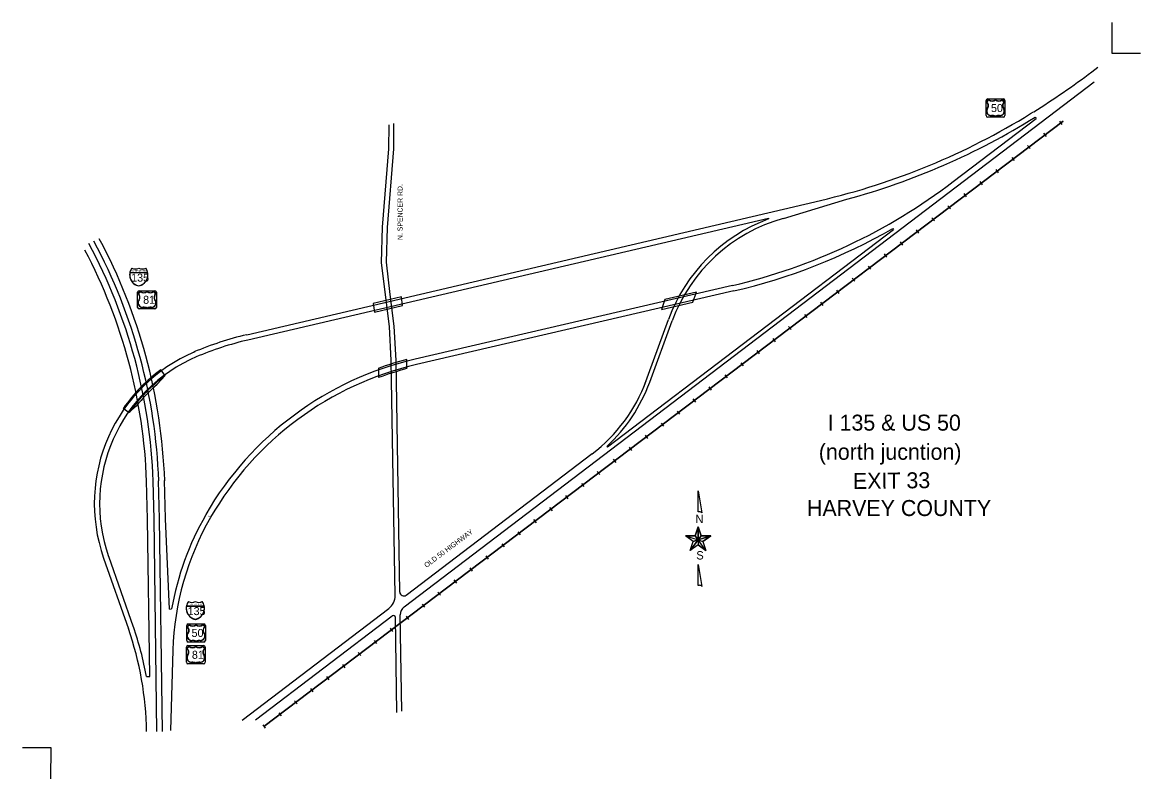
# Model space of a CAD drawing. Extents: x 36.81 to 37.87, y -30.21 to -29.49.
import ezdxf

# ---------------------------------------------------------------- set-up
doc = ezdxf.new("R2010")
doc.units = 0
for name, color, linetype in [('Level 10', 7, 'Continuous'), ('PL Inter Bridges', 7, 'Continuous'), ('PL Inter North Arrow', 7, 'Continuous'), ('PL Inter Plot Fence Markers', 7, 'Continuous'), ('PL Inter Railroads', 7, 'Continuous'), ('PL Inter Road Lines', 7, 'Continuous'), ('PL Inter Route Shields', 7, 'Continuous'), ('PL Inter Street Names', 7, 'Continuous'), ('PL Inter Title Text', 7, 'Continuous')]:
    doc.layers.add(name, color=color, linetype=linetype)

msp = doc.modelspace()

# ---------------------------------------------------------------- linework, layer by layer
at = {"layer": 'Level 10'}
for p, q in [((37.8251, -29.5369), (37.8308, -29.5325)), ((37.1738, -30.044), (37.8275, -29.5465)), ((37.694, -29.641), (37.7724, -29.5811)), ((37.7671, -29.5766), (37.7701, -29.5748)), ((37.7714, -29.5799), (37.7724, -29.5811)), ((37.533, -29.6759), (37.5931, -29.6577)), ((37.0247, -29.7861), (37.5683, -29.6588)), ((37.0258, -29.7911), (37.5189, -29.6756)), ((37.5189, -29.6756), (37.5191, -29.6764)), ((37.3665, -29.8925), (37.6374, -29.6863)), ((37.6366, -29.6854), (37.6374, -29.6863)), ((37.4848, -29.7395), (37.1844, -29.8093)), ((37.486, -29.7446), (37.1856, -29.8144)), ((37.4004, -29.8364), (37.4242, -29.7716)), ((37.4065, -29.831), (37.4278, -29.7729)), ((37.1758, -30.033), (37.352, -29.8988)), ((37.3659, -29.892), (37.3665, -29.8925)), ((36.9308, -29.9609), (36.9298, -29.925)), ((36.937, -29.9607), (36.936, -29.9248)), ((36.9422, -29.9606), (36.9412, -29.9246)), ((36.9479, -29.9604), (36.9468, -29.9244)), ((36.9328, -30.11), (36.9308, -29.9608)), ((36.9397, -30.1622), (36.937, -29.9607)), ((36.9449, -30.1621), (36.9422, -29.9606)), ((36.9515, -30.0462), (36.9479, -29.9605)), ((36.989, -29.9582), (36.9889, -29.9585)), ((36.8939, -29.9961), (36.9173, -30.063)), ((36.8891, -29.9978), (36.9126, -30.0647)), ((36.9515, -30.0462), (36.9535, -30.046)), ((37.0204, -30.1512), (37.1592, -30.0456)), ((37.0331, -30.151), (37.1625, -30.0525)), ((36.9548, -30.085), (36.9525, -30.161)), ((36.9298, -30.1101), (36.9328, -30.11))]:
    msp.add_line(p, q, dxfattribs=at)
for centre, radius, start, end in [((37.419, -29.0067), 0.6679, 301.7224, 307.4489), ((37.416, -29.0085), 0.6679, 283.1833, 301.7224), ((37.416, -29.0085), 0.673, 285.2614, 301.886), ((37.3606, -29.2046), 0.5491, 283.0686, 307.381), ((37.5748, -29.8269), 0.1605, 110.316, 159.8608), ((37.5748, -29.8269), 0.1566, 105.4843, 159.8608), ((37.3606, -29.2046), 0.5544, 283.0686, 299.8576), ((36.4196, -29.9439), 0.517, 2.1151, 28.1864), ((36.4196, -29.9439), 0.5222, 2.1151, 28.1416), ((36.4196, -29.9439), 0.5278, 2.1151, 28.1167), ((36.4196, -29.9439), 0.5107, 2.1151, 27.767), ((37.0943, -30.0833), 0.3052, 103.1833, 113.0542), ((37.0943, -30.0833), 0.3001, 103.1833, 113.0542), ((37.0368, -29.9461), 0.1564, 113.0542, 199.2907), ((37.0368, -29.9461), 0.1514, 113.0542, 199.2907), ((37.2544, -30.1109), 0.3097, 103.0686, 150.0808), ((37.2544, -30.1109), 0.3044, 103.0686, 150.0808), ((37.2594, -29.7771), 0.153, 307.2724, 339.8608), ((37.2594, -29.7771), 0.1566, 312.8506, 339.8608), ((37.223, -30.0932), 0.2735, 150.0808, 170.0652), ((37.223, -30.0932), 0.2683, 150.0808, 178.253), ((36.6222, -30.1663), 0.3077, 0.7687, 19.2907), ((36.6222, -30.1663), 0.3127, 10.35, 19.2907)]:
    msp.add_arc(centre, radius, start, end, dxfattribs=at)
at = {"layer": 'PL Inter Bridges'}
for p, q in [((37.1712, -29.7503), (37.1446, -29.7565)), ((37.4208, -29.7528), (37.4175, -29.7621)), ((37.4507, -29.7459), (37.4208, -29.7528)), ((37.4474, -29.7551), (37.4507, -29.7459)), ((37.1456, -29.7646), (37.1722, -29.7583)), ((37.4175, -29.7621), (37.4474, -29.7551)), ((36.9474, -29.8246), (36.9399, -29.8331)), ((36.9475, -29.8248), (36.9434, -29.8193)), ((36.9078, -29.8558), (36.9134, -29.8597)), ((36.9201, -29.8538), (36.9133, -29.8595))]:
    msp.add_line(p, q, dxfattribs=at)
for points in [[(37.1722, -29.7583), (37.1712, -29.7503)], [(37.1446, -29.7565), (37.1456, -29.7646)], [(37.1765, -29.8182), (37.1763, -29.8097)], [(37.1494, -29.818), (37.1495, -29.8268)]]:
    msp.add_lwpolyline(points, dxfattribs=at)
for centre, radius, start, end in [((37.2544, -30.1109), 0.3112, 104.5376, 109.7365), ((37.0368, -29.9461), 0.1574, 126.376, 144.9907), ((37.0368, -29.9461), 0.1508, 126.3473, 144.9843), ((37.0368, -29.9461), 0.1506, 126.376, 144.9907), ((37.2544, -30.1109), 0.3029, 104.9179, 110.2716), ((37.0368, -29.9461), 0.1488, 130.619, 141.6614), ((37.1501, -30.0335), 0.0152, 307.2724, 0.8952), ((37.1735, -30.0299), 0.00379, 180.8952, 307.2724), ((37.1795, -30.0515), 0.00947, 127.2724, 180.8952), ((37.1637, -30.0541), 0.00189, 0.8952, 127.2724)]:
    msp.add_arc(centre, radius, start, end, dxfattribs=at)
at = {"layer": 'PL Inter North Arrow'}
msp.add_line((37.4495, -29.9767), (37.4523, -29.968), dxfattribs=at)
for points in [[(37.4523, -29.954), (37.4523, -29.9341), (37.4559, -29.9549), (37.4554, -29.9545), (37.4548, -29.9541), (37.4543, -29.954), (37.4537, -29.9539), (37.453, -29.9539)], [(37.4523, -29.968), (37.4495, -29.9767), (37.4523, -29.9805)], [(37.4523, -29.968), (37.4523, -29.9805), (37.4551, -29.9766)], [(37.4403, -29.9767), (37.4523, -29.9805), (37.4477, -29.982)], [(37.4495, -29.9766), (37.4404, -29.9766), (37.4523, -29.9805)], [(37.4449, -29.9907), (37.4523, -29.9805), (37.4523, -29.9853)], [(37.4449, -29.9907), (37.4477, -29.982), (37.4523, -29.9805)], [(37.4523, -29.9805), (37.4568, -29.982), (37.4642, -29.9766)], [(37.4642, -29.9767), (37.4551, -29.9767), (37.4523, -29.9805)], [(37.4523, -29.9805), (37.4568, -29.982), (37.4596, -29.9907)], [(37.4523, -29.9805), (37.4523, -29.9853), (37.4597, -29.9907)], [(37.4523, -30.0237), (37.4523, -30.0038), (37.4559, -30.0246), (37.4555, -30.0241), (37.4548, -30.0238), (37.454, -30.0236), (37.4534, -30.0235), (37.4527, -30.0236)]]:
    msp.add_lwpolyline(points, close=True, dxfattribs=at)
for points in [[(37.4495, -29.9767), (37.4523, -29.968)], [(37.4523, -29.968), (37.4551, -29.9767)], [(37.4477, -29.982), (37.4403, -29.9767), (37.4495, -29.9767)], [(37.4523, -29.9853), (37.4449, -29.9907), (37.4477, -29.982)], [(37.4568, -29.982), (37.4596, -29.9907), (37.4523, -29.9853)], [(37.4551, -29.9767), (37.4642, -29.9767), (37.4568, -29.982)]]:
    msp.add_lwpolyline(points, dxfattribs=at)
at = {"layer": 'PL Inter Plot Fence Markers'}
for points in [[(37.8443, -29.4901), (37.8442, -29.5192), (37.8714, -29.5193)], [(36.8393, -30.2068), (36.8395, -30.1777), (36.8122, -30.1776)]]:
    msp.add_lwpolyline(points, dxfattribs=at)
at = {"layer": 'PL Inter Railroads'}
for p, q in [((37.7979, -29.5837), (37.041, -30.1573)), ((37.7946, -29.5838), (37.7968, -29.5868)), ((37.7795, -29.5952), (37.7818, -29.5983)), ((37.7644, -29.6067), (37.7667, -29.6097)), ((37.7493, -29.6181), (37.7516, -29.6211)), ((37.7342, -29.6296), (37.7365, -29.6326)), ((37.7191, -29.641), (37.7214, -29.644)), ((37.704, -29.6524), (37.7063, -29.6555)), ((37.6889, -29.6639), (37.6912, -29.6669)), ((37.6738, -29.6753), (37.6761, -29.6783)), ((37.6587, -29.6868), (37.661, -29.6898)), ((37.6436, -29.6982), (37.6459, -29.7012)), ((37.6285, -29.7096), (37.6308, -29.7127)), ((37.6134, -29.7211), (37.6157, -29.7241)), ((37.5983, -29.7325), (37.6006, -29.7355)), ((37.5832, -29.744), (37.5855, -29.747)), ((37.5682, -29.7554), (37.5704, -29.7584)), ((37.5531, -29.7668), (37.5554, -29.7699)), ((37.538, -29.7783), (37.5403, -29.7813)), ((37.5229, -29.7897), (37.5252, -29.7927)), ((37.5078, -29.8012), (37.5101, -29.8042)), ((37.4927, -29.8126), (37.495, -29.8156)), ((37.4776, -29.8241), (37.4799, -29.8271)), ((37.4625, -29.8355), (37.4648, -29.8385)), ((37.4474, -29.8469), (37.4497, -29.85)), ((37.4323, -29.8584), (37.4346, -29.8614)), ((37.4172, -29.8698), (37.4195, -29.8728)), ((37.4021, -29.8813), (37.4044, -29.8843)), ((37.387, -29.8927), (37.3893, -29.8957)), ((37.3719, -29.9041), (37.3742, -29.9072)), ((37.3568, -29.9156), (37.3591, -29.9186)), ((37.3418, -29.927), (37.344, -29.93)), ((37.3267, -29.9385), (37.329, -29.9415)), ((37.3116, -29.9499), (37.3139, -29.9529)), ((37.2965, -29.9613), (37.2988, -29.9644)), ((37.2814, -29.9728), (37.2837, -29.9758)), ((37.2663, -29.9842), (37.2686, -29.9872)), ((37.2512, -29.9957), (37.2535, -29.9987)), ((37.2361, -30.0071), (37.2384, -30.0101)), ((37.221, -30.0185), (37.2233, -30.0216)), ((37.2059, -30.03), (37.2082, -30.033)), ((37.1908, -30.0414), (37.1931, -30.0444)), ((37.1757, -30.0529), (37.178, -30.0559)), ((37.1606, -30.0643), (37.1629, -30.0673)), ((37.1455, -30.0758), (37.1478, -30.0788)), ((37.1304, -30.0872), (37.1327, -30.0902)), ((37.1154, -30.0986), (37.1176, -30.1017)), ((37.1003, -30.1101), (37.1026, -30.1131)), ((37.0852, -30.1215), (37.0875, -30.1245)), ((37.0701, -30.133), (37.0724, -30.136)), ((37.055, -30.1444), (37.0573, -30.1474)), ((37.0399, -30.1558), (37.0422, -30.1589))]:
    msp.add_line(p, q, dxfattribs=at)
msp.add_lwpolyline([(37.041, -30.1573), (37.7979, -29.5837)], dxfattribs=at)
at = {"layer": 'PL Inter Road Lines'}
for points in [[(37.1652, -30.0333), (37.1617, -29.8106), (37.1599, -29.7784), (37.1562, -29.7484), (37.1525, -29.7177), (37.1534, -29.6842), (37.1594, -29.6099), (37.1597, -29.5871)], [(37.1697, -30.03), (37.1663, -29.8104), (37.1644, -29.778), (37.1607, -29.7479), (37.157, -29.7175), (37.158, -29.6845), (37.164, -29.6101), (37.1642, -29.5858)], [(37.167, -30.1442), (37.1655, -30.054)], [(37.1715, -30.1428), (37.1701, -30.0516)]]:
    msp.add_lwpolyline(points, dxfattribs=at)
at = {"layer": 'PL Inter Route Shields'}
for points in [[(37.7251, -29.5785), (37.7251, -29.5642)], [(37.7254, -29.5656), (37.7277, -29.5633)], [(37.7258, -29.5656), (37.7277, -29.5636)], [(37.7266, -29.5627), (37.7414, -29.5627)], [(37.7402, -29.5633), (37.7426, -29.5656)], [(37.7422, -29.5656), (37.7402, -29.5636)], [(37.7428, -29.5642), (37.7428, -29.5785)], [(37.7414, -29.58), (37.7266, -29.58)], [(36.9141, -29.7272), (36.9308, -29.7272)], [(36.9142, -29.7271), (36.9308, -29.7271)], [(36.9214, -29.7602), (36.9214, -29.7459)], [(36.9217, -29.7473), (36.9241, -29.745)], [(36.9221, -29.7473), (36.9241, -29.7453)], [(36.9229, -29.7444), (36.9377, -29.7444)], [(36.9366, -29.745), (36.9389, -29.7473)], [(36.9385, -29.7473), (36.9366, -29.7453)], [(36.9392, -29.7459), (36.9392, -29.7602)], [(36.9377, -29.7617), (36.9229, -29.7617)], [(36.9677, -30.0432), (36.9844, -30.0432)], [(36.9678, -30.0431), (36.9844, -30.0431)], [(36.9694, -30.0601), (36.9841, -30.0601)], [(36.9679, -30.0759), (36.9679, -30.0616)], [(36.9682, -30.063), (36.9705, -30.0607)], [(36.9685, -30.063), (36.9705, -30.061)], [(36.983, -30.0607), (36.9853, -30.063)], [(36.985, -30.063), (36.983, -30.061)], [(36.9856, -30.0616), (36.9856, -30.0759)], [(36.9679, -30.0836), (36.9703, -30.0813)], [(36.9691, -30.0807), (36.9839, -30.0807)], [(36.9841, -30.0774), (36.9694, -30.0774)], [(36.9828, -30.0813), (36.9851, -30.0836)], [(36.9676, -30.0965), (36.9676, -30.0822)], [(36.9683, -30.0836), (36.9703, -30.0817)], [(36.9847, -30.0836), (36.9828, -30.0817)], [(36.9854, -30.0822), (36.9854, -30.0965)], [(36.9839, -30.098), (36.9691, -30.098)]]:
    msp.add_lwpolyline(points, dxfattribs=at)
for centre, radius, start, end in [((37.7266, -29.5642), 0.00149, 90, 180), ((37.7232, -29.5689), 0.00396, 326.4336, 56.332), ((37.73, -29.574), 0.00458, 139.6026, 272.7512), ((37.73, -29.574), 0.00434, 139.4199, 272.7512), ((37.7232, -29.5689), 0.00419, 326.2338, 52.3835), ((37.7308, -29.5602), 0.0044, 224.6397, 315.2987), ((37.7308, -29.5602), 0.00464, 227.6025, 312.3974), ((37.7371, -29.5602), 0.0044, 224.7012, 315.3603), ((37.7371, -29.5602), 0.00464, 227.6025, 312.3974), ((37.738, -29.574), 0.00458, 267.2487, 40.3974), ((37.738, -29.574), 0.00434, 267.2487, 40.58), ((37.7448, -29.5689), 0.00419, 127.6164, 213.7661), ((37.7448, -29.5689), 0.00396, 123.668, 213.5664), ((37.7414, -29.5642), 0.00149, 360, 90), ((37.7266, -29.5785), 0.00149, 180, 270), ((37.7306, -29.5862), 0.00787, 64.3751, 92.6329), ((37.7306, -29.5862), 0.00763, 63.5132, 93.0761), ((37.7374, -29.5862), 0.00787, 87.3671, 115.6249), ((37.7374, -29.5862), 0.00763, 87.3708, 116.4867), ((37.7414, -29.5785), 0.00149, 270, 360), ((36.9246, -29.7293), 0.0108, 143.7117, 258.6096), ((36.9246, -29.7293), 0.0107, 168.4119, 258.4811), ((36.9246, -29.7293), 0.0107, 144.2755, 167.7602), ((36.9192, -29.7171), 0.00668, 240.2733, 299.39), ((36.9192, -29.7171), 0.0068, 241.1741, 298.8258), ((36.9258, -29.7171), 0.00668, 240.6099, 299.7267), ((36.9204, -29.7293), 0.0108, 281.3903, 36.2882), ((36.9258, -29.7171), 0.0068, 241.1741, 298.8258), ((36.9204, -29.7293), 0.0107, 281.5188, 11.588), ((36.9204, -29.7293), 0.0107, 12.2398, 35.7245), ((36.9229, -29.7459), 0.00149, 90, 180), ((36.9195, -29.7506), 0.00396, 326.4336, 56.332), ((36.9263, -29.7558), 0.00458, 139.6026, 272.7512), ((36.9263, -29.7558), 0.00434, 139.4199, 272.7512), ((36.9195, -29.7506), 0.00419, 326.2338, 52.3835), ((36.9272, -29.7419), 0.0044, 224.6397, 315.2987), ((36.9272, -29.7419), 0.00464, 227.6025, 312.3974), ((36.9334, -29.7419), 0.0044, 224.7012, 315.3603), ((36.9334, -29.7419), 0.00464, 227.6025, 312.3974), ((36.9343, -29.7558), 0.00458, 267.2487, 40.3974), ((36.9343, -29.7558), 0.00434, 267.2487, 40.58), ((36.9411, -29.7506), 0.00419, 127.6164, 213.7661), ((36.9411, -29.7506), 0.00396, 123.668, 213.5664), ((36.9377, -29.7459), 0.00149, 360, 90), ((36.9229, -29.7602), 0.00149, 180, 270), ((36.9269, -29.7679), 0.00763, 63.5132, 93.0761), ((36.9269, -29.7679), 0.00787, 64.3751, 92.6329), ((36.9337, -29.7679), 0.00787, 87.3671, 115.6249), ((36.9337, -29.7679), 0.00763, 87.3708, 116.4867), ((36.9377, -29.7602), 0.00149, 270, 360), ((36.9782, -30.0453), 0.0108, 143.7117, 258.6096), ((36.9782, -30.0453), 0.0107, 144.2755, 167.7602), ((36.9728, -30.0331), 0.00668, 240.2733, 299.39), ((36.9728, -30.0331), 0.0068, 241.1741, 298.8258), ((36.9794, -30.0331), 0.00668, 240.6099, 299.7267), ((36.9739, -30.0453), 0.0108, 281.3903, 36.2882), ((36.9794, -30.0331), 0.0068, 241.1741, 298.8258), ((36.9739, -30.0453), 0.0107, 12.2398, 35.7245), ((36.9782, -30.0453), 0.0107, 168.4119, 258.4811), ((36.9739, -30.0453), 0.0107, 281.5188, 11.588), ((36.9694, -30.0616), 0.00149, 90, 180), ((36.9841, -30.0616), 0.00149, 360, 90), ((36.966, -30.0663), 0.00396, 326.4336, 56.332), ((36.9727, -30.0714), 0.00458, 139.6026, 272.7512), ((36.9727, -30.0714), 0.00434, 139.4199, 272.7512), ((36.966, -30.0663), 0.00419, 326.2338, 52.3835), ((36.9736, -30.0576), 0.0044, 224.6397, 315.2987), ((36.9736, -30.0576), 0.00464, 227.6025, 312.3974), ((36.9799, -30.0576), 0.0044, 224.7012, 315.3603), ((36.9799, -30.0576), 0.00464, 227.6025, 312.3974), ((36.9807, -30.0714), 0.00458, 267.2487, 40.3974), ((36.9807, -30.0714), 0.00434, 267.2487, 40.58), ((36.9875, -30.0663), 0.00419, 127.6164, 213.7661), ((36.9875, -30.0663), 0.00396, 123.668, 213.5664), ((36.9691, -30.0822), 0.00149, 90, 180), ((36.9694, -30.0759), 0.00149, 180, 270), ((36.9734, -30.0782), 0.0044, 224.6397, 315.2987), ((36.9734, -30.0836), 0.00787, 64.3751, 92.6329), ((36.9734, -30.0836), 0.00763, 63.5132, 93.0761), ((36.9796, -30.0782), 0.0044, 224.7012, 315.3603), ((36.9802, -30.0836), 0.00787, 87.3671, 115.6249), ((36.9802, -30.0836), 0.00763, 87.3708, 116.4867), ((36.9839, -30.0822), 0.00149, 360, 90), ((36.9841, -30.0759), 0.00149, 270, 360), ((36.9657, -30.0869), 0.00396, 326.4336, 56.332), ((36.9725, -30.0921), 0.00458, 139.6026, 272.7512), ((36.9725, -30.0921), 0.00434, 139.4199, 272.7512), ((36.9657, -30.0869), 0.00419, 326.2338, 52.3835), ((36.9734, -30.0782), 0.00464, 227.6025, 312.3974), ((36.9796, -30.0782), 0.00464, 227.6025, 312.3974), ((36.9805, -30.0921), 0.00458, 267.2487, 40.3974), ((36.9805, -30.0921), 0.00434, 267.2487, 40.58), ((36.9873, -30.0869), 0.00419, 127.6164, 213.7661), ((36.9873, -30.0869), 0.00396, 123.668, 213.5664), ((36.9691, -30.0965), 0.00149, 180, 270), ((36.9731, -30.1043), 0.00763, 63.5132, 93.0761), ((36.9731, -30.1043), 0.00787, 64.3751, 92.6329), ((36.9799, -30.1043), 0.00787, 87.3671, 115.6249), ((36.9799, -30.1043), 0.00763, 87.3708, 116.4867), ((36.9839, -30.0965), 0.00149, 270, 360)]:
    msp.add_arc(centre, radius, start, end, dxfattribs=at)

# ---------------------------------------------------------------- texts
at = {"layer": 'PL Inter North Arrow'}
for s, p in [('N', (37.4497, -29.9646)), ('S', (37.4505, -29.9991))]:
    msp.add_text(s, height=0.00796, rotation=360, dxfattribs=at).set_placement(p)
at = {"layer": 'PL Inter Route Shields'}
for s, p in [('50', (37.7297, -29.5751)), ('135', (36.9153, -29.7358)), ('81', (36.9266, -29.7568)), ('135', (36.9688, -30.0518)), ('50', (36.9725, -30.0725)), ('81', (36.9728, -30.0932))]:
    msp.add_text(s, height=0.00758, dxfattribs=at).set_placement(p)
for p in [(36.9162, -29.7263), (36.9698, -30.0423)]:
    msp.add_text('INTERSTATE', height=0.00149, rotation=360, dxfattribs=at).set_placement(p)
at = {"layer": 'PL Inter Street Names'}
for s, rotation, p in [('N. SPENCER RD.', 90, (37.1723, -29.6964)), ('OLD 50 HIGHWAY', 36.7808, (37.195, -30.0071))]:
    msp.add_text(s, height=0.00473, rotation=rotation, dxfattribs=at).set_placement(p)
at = {"layer": 'PL Inter Title Text'}
for s, p in [('I 135 & US 50', (37.575, -29.877)), ('(north jucntion)', (37.5666, -29.9046)), ('HARVEY COUNTY', (37.5554, -29.9579))]:
    msp.add_text(s, height=0.01515, dxfattribs=at).set_placement(p)
msp.add_text('EXIT 33', height=0.01515, rotation=0.6572, dxfattribs=at).set_placement((37.599, -29.9323))

doc.saveas('drawing.dxf')
